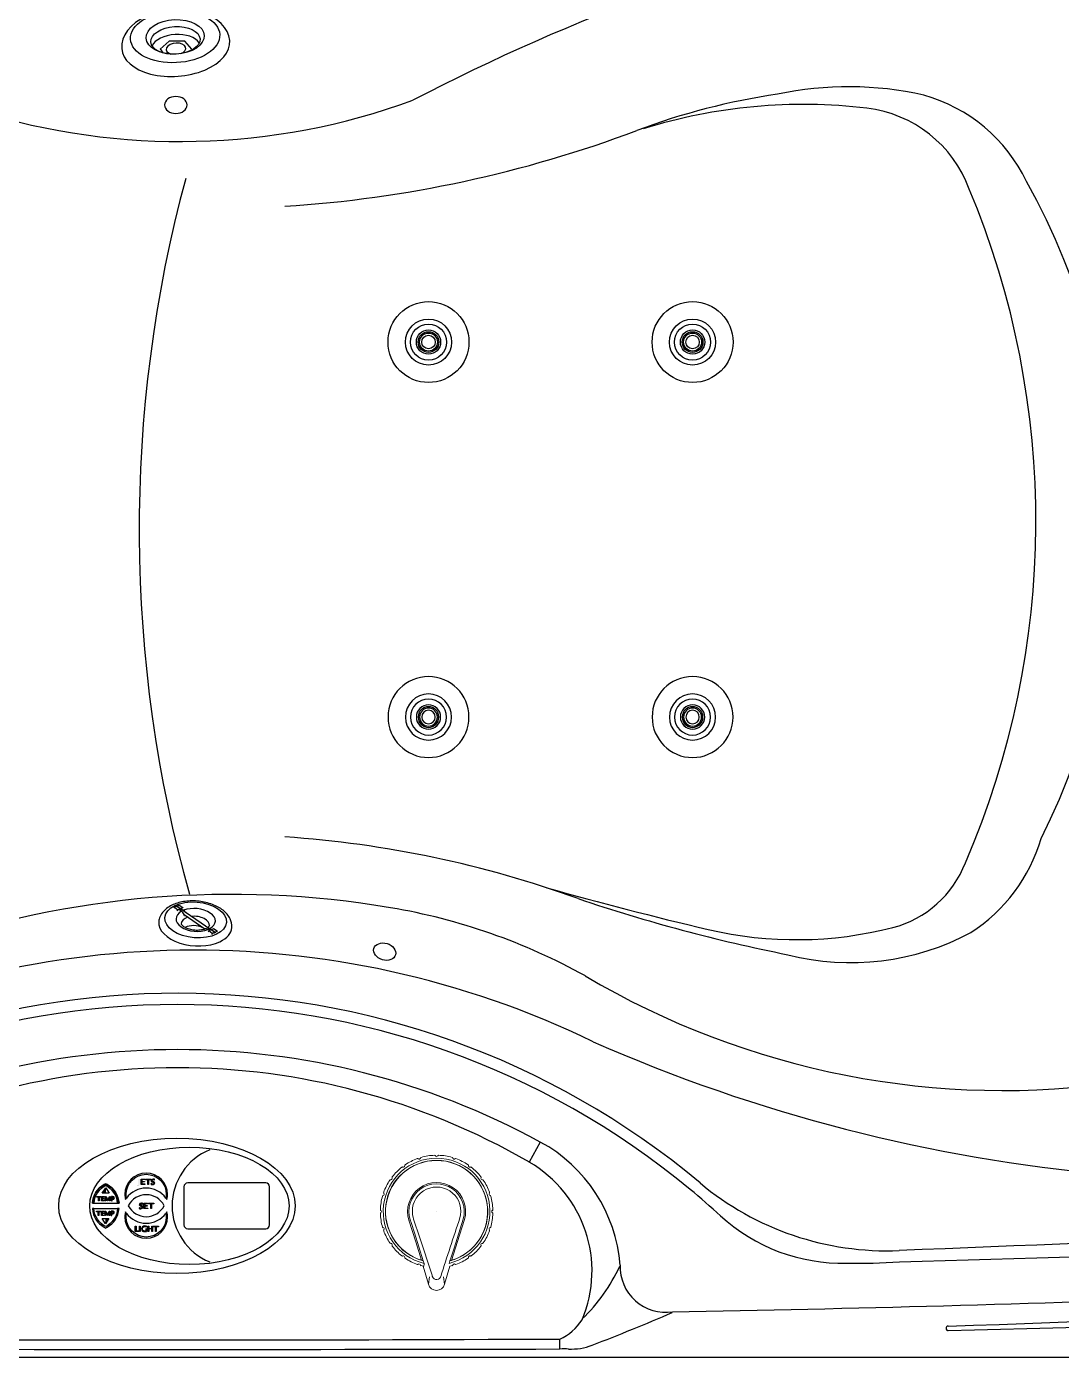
# Model space of a CAD drawing. Header units: inches. Extents: x 0 to 84, y -22 to 124.
# Drawn here: x 38.91 to 61.89, y 0 to 29.54 of the extents above; entities that cross this region are included whole.
import ezdxf

# ---------------------------------------------------------------- set-up
doc = ezdxf.new("R2010")
doc.units = ezdxf.units.IN
doc.header["$MEASUREMENT"] = 0
doc.layers.add('1', color=4, linetype='Continuous')
doc.layers.add('clean', color=1, linetype='Continuous')

# ---------------------------------------------------------------- blocks, each defined once
blk = doc.blocks.new('DIRECTIONAL')
at = {"layer": '1'}
blk.add_circle((0, 0), 0.898, dxfattribs=at)
at = {"layer": '1', "color": 3}
for radius in [0.512, 0.27, 0.23, 0.2, 0.15]:
    blk.add_circle((0, 0), radius, dxfattribs=at)
at = {"layer": '1', "linetype": 'Continuous'}
blk.add_circle((0, 0), 0.4, dxfattribs=at)
blk = doc.blocks.new('OZONEJ')
at = {"layer": '1'}
for p, q in [((-0.675, 0.01), (-0.767, -0.202)), ((-0.767, -0.202), (-0.616, -0.52)), ((-0.616, -0.52), (-0.368, -0.621)), ((-0.368, -0.621), (-0.335, -0.543))]:
    blk.add_line(p, q, dxfattribs=at)
for centre, major_axis, ratio, start_param, end_param in [((-0.609, -0.354), (-0.605, 1.039), 0.651788, 0, 3.141593), ((-0.606, -0.353), (-0.605, 1.039), 0.58329, 3.136808, 6.28797), ((-0.537, -0.314), (-0.27, 0.476), 0.560068, 0.291876, 2.849977), ((-0.527, -0.308), (-0.113, 0.188), 0.573291, 5.132983, 10.411682)]:
    blk.add_ellipse(centre, major_axis=major_axis, ratio=ratio, start_param=start_param, end_param=end_param, dxfattribs=at)
at = {"layer": '1', "color": 3}
for centre, major_axis, ratio in [((-0.758, -0.441), (-0.479, 0.869), 0.578275), ((-0.759, -0.44), (-0.31, 0.568), 0.590568)]:
    blk.add_ellipse(centre, major_axis=major_axis, ratio=ratio, dxfattribs=at)
at = {"layer": '1'}
blk.add_ellipse((-0.69, -0.401), major_axis=(-0.27, 0.476), ratio=0.560068, dxfattribs=at)
blk = doc.blocks.new('AIRVALVE CAP HS')
at = {"layer": '1', "linetype": 'Continuous', "lineweight": 0}
for p, q in [((-0.179, 1.615), (-0.296, 1.215)), ((0.298, 1.214), (0.181, 1.615)), ((-0.295, 1.097), (-0.296, 1.096)), ((-0.278, 1.151), (-0.295, 1.097)), ((0.296, 1.097), (0.279, 1.151)), ((0.297, 1.096), (0.296, 1.097)), ((0, 0), (0, 0)), ((0, 0), (0.004, 0)), ((0.585, 0.186), (0.585, 0.186))]:
    blk.add_line(p, q, dxfattribs=at)
at = {"layer": '1', "color": 3, "linetype": 'Continuous', "lineweight": 0}
for p, q in [((-0.154, 1.451), (-0.179, 1.615)), ((0.156, 1.451), (0.181, 1.615)), ((-0.519, 0.142), (-0.532, 0.075))]:
    blk.add_line(p, q, dxfattribs=at)
at = {"layer": '1', "color": 3, "linetype": 'Continuous', "lineweight": 0, "flags": 128}
for points in [[(0.532, 0.076), (0.523, 0.124), (0.51, 0.172), (0.489, 0.234), (0.394, 0.519), (0.299, 0.804), (0.18, 1.168), (0.101, 1.415), (0.095, 1.438), (0.079, 1.473), (0.053, 1.496), (0.025, 1.508), (-0.007, 1.511), (-0.039, 1.504), (-0.066, 1.486), (-0.085, 1.46), (-0.091, 1.443)], [(-0.296, 1.096), (-0.314, 1.039), (-0.387, 0.81), (-0.59, 0.169)], [(0.585, 0.186), (0.567, 0.243), (0.494, 0.472), (0.297, 1.096)]]:
    blk.add_lwpolyline(points, dxfattribs=at)
at = {"layer": '1', "linetype": 'Continuous', "lineweight": 0, "const_width": 0.000295, "flags": 128}
for points in [[(-0.296, 1.215), (-0.285, 1.211), (-0.282, 1.203), (-0.279, 1.192), (-0.277, 1.174), (-0.278, 1.151)], [(0.613, 0.195), (0.609, 0.194), (0.599, 0.191), (0.592, 0.188), (0.587, 0.187), (0.585, 0.186)]]:
    blk.add_lwpolyline(points, dxfattribs=at)
at = {"layer": '1', "color": 3, "linetype": 'Continuous', "lineweight": 0, "const_width": 0.000295, "flags": 128}
for points in [[(-0.153, 1.451), (-0.154, 1.451), (-0.154, 1.451)], [(-0.619, 0.177), (-0.617, 0.177), (-0.613, 0.176), (-0.604, 0.173), (-0.597, 0.171), (-0.592, 0.169), (-0.59, 0.169)]]:
    blk.add_lwpolyline(points, dxfattribs=at)
at = {"layer": '1', "linetype": 'Continuous', "lineweight": 0, "flags": 128}
for points in [[(0.279, 1.151), (0.279, 1.186), (0.282, 1.198), (0.285, 1.208), (0.291, 1.213), (0.298, 1.214)], [(-0.619, 0.177), (-0.612, 0.199), (-0.463, 0.666), (-0.331, 1.084)], [(0.332, 1.083), (0.462, 0.674), (0.613, 0.195)]]:
    blk.add_lwpolyline(points, dxfattribs=at)
at = {"layer": '1', "linetype": 'Continuous', "lineweight": 0}
for centre, radius, start, end in [((0.001, 1.563), 0.187, 16.2235, 163.7031), ((-0.388, 1.195), 0.0312, 229.8127, 346.1879), ((-0.338, 1.183), 0.02, 105.9716, 166.1879), ((0, 0), 1.25, 103.7031, 105.971), ((0, 0), 1.25, 74.029, 76.2235), ((0.339, 1.183), 0.02, 13.8121, 74.0284), ((0.388, 1.195), 0.0312, 193.8121, 310.1873), ((0, 0), 1.184, 103.575, 76.3797), ((0, 0), 1.136, 105.0532, 74.9013), ((0, 0), 1.133, 106.9961, 72.958), ((0, 0), 1.25, 128.029, 141.971), ((-0.758, 0.969), 0.02, 67.8127, 128.0289), ((-0.738, 1.016), 0.0312, 247.8127, 4.1879), ((-0.687, 1.02), 0.02, 123.9716, 184.1879), ((0, 0), 1.25, 110.029, 123.971), ((-0.421, 1.156), 0.02, 49.8127, 110.0289), ((-0.378, 1.272), 0.194, 284.0271, 295.0553), ((0.411, 1.36), 0.288, 246.6962, 254.1355), ((0.421, 1.156), 0.02, 69.9711, 130.1873), ((0, 0), 1.25, 56.029, 69.971), ((0.687, 1.02), 0.02, 355.8121, 56.0284), ((0.739, 1.016), 0.0312, 175.8121, 292.1873), ((0.758, 0.969), 0.02, 51.9711, 112.1873), ((0, 0), 1.25, 38.029, 51.971), ((0, 0), 1.25, 146.029, 159.971), ((-1.02, 0.687), 0.02, 85.8127, 146.0289), ((-1.016, 0.739), 0.0312, 265.8127, 22.1879), ((-0.969, 0.758), 0.02, 141.9716, 202.1879), ((0.969, 0.758), 0.02, 337.8121, 38.0284), ((1.016, 0.739), 0.0312, 157.8121, 274.1873), ((1.02, 0.687), 0.02, 33.9711, 94.1873), ((0, 0), 1.25, 20.029, 33.971), ((0, 0), 1.25, 164.029, 177.971), ((-1.182, 0.339), 0.02, 103.8127, 164.0289), ((-1.195, 0.388), 0.0312, 283.8127, 40.1879), ((-1.155, 0.421), 0.02, 159.9716, 220.1879), ((1.195, 0.388), 0.0312, 139.8121, 256.1873), ((1.156, 0.421), 0.02, 319.8121, 20.0284), ((1.183, 0.339), 0.02, 15.9711, 76.1873), ((0, 0), 1.25, 2.029, 15.971), ((-1.229, 0.044), 0.02, 177.9716, 238.1879), ((-1.256, 0), 0.0312, 301.8127, 58.1879), ((0, 0), 0.644, 163.9951, 17.6697), ((1.256, 0), 0.0312, 121.8121, 238.1873), ((1.229, 0.044), 0.02, 301.8121, 2.0284), ((-1.229, -0.043), 0.02, 121.8127, 182.0289), ((0, 0), 1.25, 182.029, 195.971), ((0, 0), 1.25, 344.029, 357.971), ((1.229, -0.043), 0.02, 357.9711, 58.1873), ((-1.182, -0.338), 0.02, 195.9716, 256.1879), ((-1.195, -0.388), 0.0312, 319.8127, 76.1879), ((-1.155, -0.421), 0.02, 139.8127, 200.0289), ((0, 0), 1.25, 200.029, 213.971), ((0, 0), 1.25, 326.029, 339.971), ((1.195, -0.388), 0.0312, 103.8121, 220.1873), ((1.156, -0.421), 0.02, 339.9711, 40.1873), ((1.183, -0.338), 0.02, 283.8121, 344.0284), ((-1.02, -0.687), 0.02, 213.9716, 274.1879), ((-1.016, -0.738), 0.0312, 337.8127, 94.1879), ((-0.969, -0.758), 0.02, 157.8127, 218.0289), ((0, 0), 1.25, 218.029, 231.971), ((0, 0), 1.25, 308.029, 321.971), ((1.016, -0.738), 0.0312, 85.8121, 202.1873), ((0.969, -0.758), 0.02, 321.9711, 22.1873), ((1.02, -0.687), 0.02, 265.8121, 326.0284), ((-0.758, -0.969), 0.02, 231.9716, 292.1879), ((-0.738, -1.016), 0.0312, 355.8127, 112.1879), ((-0.687, -1.02), 0.02, 175.8127, 236.0289), ((0, 0), 1.25, 236.029, 249.971), ((-0.421, -1.155), 0.02, 249.9716, 310.1879), ((-0.388, -1.195), 0.0312, 13.8127, 130.1879), ((0.388, -1.195), 0.0312, 49.8121, 166.1873), ((0.421, -1.155), 0.02, 229.8121, 290.0284), ((0, 0), 1.25, 290.029, 303.971), ((0.687, -1.02), 0.02, 303.9711, 4.1873), ((0.739, -1.016), 0.0312, 67.8121, 184.1873), ((0.758, -0.969), 0.02, 247.8121, 308.0284), ((-0.338, -1.182), 0.02, 193.8127, 254.0289), ((0, 0), 1.25, 254.029, 267.9711), ((-0.043, -1.229), 0.02, 267.9711, 328.1873), ((0, -1.256), 0.0312, 31.8121, 148.1873), ((0.044, -1.229), 0.02, 211.8121, 272.0284), ((0, 0), 1.25, 272.0284, 285.971), ((0.339, -1.182), 0.02, 285.9711, 346.1873)]:
    blk.add_arc(centre, radius, start, end, dxfattribs=at)
at = {"layer": '1', "color": 3, "linetype": 'Continuous', "lineweight": 0}
for centre, radius, start, end in [((-80.261, 27.095), 84.174, 341.32478, 342.25745), ((0, 0), 0.614, 164.0327, 17.6728), ((0, -0.005), 0.538, 171.4024, 8.6451)]:
    blk.add_arc(centre, radius, start, end, dxfattribs=at)
blk = doc.blocks.new('AUXRELAY')
at = {"layer": '1'}
h = blk.add_hatch(color=3, dxfattribs=at)
edge = h.paths.add_edge_path()
edge.add_spline(control_points=[(-1.02, 0.729), (-1.02, 0.729), (-1.02, 0.604), (-1.02, 0.604), (-1.02, 0.578), (-1.022, 0.57), (-1.031, 0.558), (-1.041, 0.546), (-1.056, 0.538), (-1.07, 0.538), (-1.078, 0.538), (-1.085, 0.541), (-1.089, 0.544), (-1.089, 0.545), (-1.09, 0.545), (-1.09, 0.548), (-1.09, 0.552), (-1.089, 0.552), (-1.088, 0.554), (-1.088, 0.554), (-1.081, 0.561), (-1.081, 0.561), (-1.08, 0.561), (-1.08, 0.562), (-1.079, 0.562), (-1.079, 0.562), (-1.077, 0.562), (-1.077, 0.562), (-1.076, 0.562), (-1.076, 0.562), (-1.073, 0.56), (-1.07, 0.559), (-1.066, 0.557), (-1.061, 0.557), (-1.053, 0.557), (-1.047, 0.561), (-1.045, 0.57), (-1.044, 0.575), (-1.043, 0.582), (-1.043, 0.6), (-1.043, 0.6), (-1.043, 0.729), (-1.043, 0.729), (-1.043, 0.729), (-1.02, 0.729), (-1.02, 0.729)], knot_values=[0, 0, 0, 0, 1, 1, 1, 2, 2, 2, 3, 3, 3, 4, 4, 4, 5, 5, 5, 6, 6, 6, 7, 7, 7, 8, 8, 8, 9, 9, 9, 10, 10, 10, 11, 11, 11, 12, 12, 12, 13, 13, 13, 14, 14, 14, 15, 15, 15, 15], degree=3, periodic=0)
h.paths.add_polyline_path([(-0.878, 0.729), (-0.878, 0.714), (-0.953, 0.714), (-0.953, 0.667), (-0.886, 0.667), (-0.886, 0.652), (-0.953, 0.652), (-0.953, 0.598), (-0.876, 0.598), (-0.876, 0.582), (-0.977, 0.582), (-0.977, 0.729)])
h.paths.add_polyline_path([(-0.711, 0.729), (-0.711, 0.713), (-0.771, 0.713), (-0.771, 0.582), (-0.795, 0.582), (-0.795, 0.713), (-0.855, 0.713), (-0.855, 0.729)])
edge = h.paths.add_edge_path()
edge.add_spline(control_points=[(-0.611, 0.711), (-0.611, 0.71), (-0.611, 0.71), (-0.611, 0.71), (-0.611, 0.709), (-0.611, 0.709), (-0.612, 0.708), (-0.612, 0.708), (-0.615, 0.707), (-0.615, 0.707), (-0.616, 0.707), (-0.616, 0.706), (-0.617, 0.706), (-0.617, 0.706), (-0.618, 0.707), (-0.62, 0.708), (-0.627, 0.713), (-0.64, 0.717), (-0.651, 0.717), (-0.668, 0.717), (-0.679, 0.708), (-0.679, 0.695), (-0.679, 0.688), (-0.676, 0.683), (-0.672, 0.68), (-0.667, 0.676), (-0.663, 0.674), (-0.646, 0.667), (-0.628, 0.659), (-0.621, 0.655), (-0.615, 0.649), (-0.608, 0.642), (-0.604, 0.633), (-0.604, 0.623), (-0.604, 0.597), (-0.628, 0.579), (-0.662, 0.579), (-0.673, 0.579), (-0.693, 0.582), (-0.7, 0.585), (-0.703, 0.586), (-0.704, 0.586), (-0.704, 0.588), (-0.704, 0.588), (-0.706, 0.602), (-0.706, 0.602), (-0.706, 0.603), (-0.706, 0.603), (-0.706, 0.604), (-0.706, 0.604), (-0.706, 0.605), (-0.705, 0.605), (-0.705, 0.605), (-0.702, 0.607), (-0.702, 0.607), (-0.701, 0.607), (-0.701, 0.607), (-0.7, 0.607), (-0.7, 0.607), (-0.7, 0.607), (-0.698, 0.606), (-0.688, 0.6), (-0.671, 0.595), (-0.658, 0.595), (-0.64, 0.595), (-0.627, 0.604), (-0.627, 0.618), (-0.627, 0.624), (-0.629, 0.629), (-0.633, 0.633), (-0.637, 0.637), (-0.643, 0.64), (-0.657, 0.646), (-0.677, 0.655), (-0.684, 0.658), (-0.69, 0.664), (-0.697, 0.671), (-0.701, 0.68), (-0.701, 0.69), (-0.701, 0.715), (-0.679, 0.731), (-0.646, 0.731), (-0.636, 0.731), (-0.62, 0.729), (-0.615, 0.727), (-0.614, 0.727), (-0.613, 0.725), (-0.613, 0.724), (-0.613, 0.724), (-0.611, 0.711), (-0.611, 0.711)], knot_values=[0, 0, 0, 0, 1, 1, 1, 2, 2, 2, 3, 3, 3, 4, 4, 4, 5, 5, 5, 6, 6, 6, 7, 7, 7, 8, 8, 8, 9, 9, 9, 10, 10, 10, 11, 11, 11, 12, 12, 12, 13, 13, 13, 14, 14, 14, 15, 15, 15, 16, 16, 16, 17, 17, 17, 18, 18, 18, 19, 19, 19, 20, 20, 20, 21, 21, 21, 22, 22, 22, 23, 23, 23, 24, 24, 24, 25, 25, 25, 26, 26, 26, 27, 27, 27, 28, 28, 28, 29, 29, 29, 30, 30, 30, 30], degree=3, periodic=0)
edge = h.paths.add_edge_path()
edge.add_spline(control_points=[(-0.934, 0.053), (-0.934, 0.052), (-0.934, 0.052), (-0.934, 0.052), (-0.934, 0.051), (-0.934, 0.051), (-0.935, 0.05), (-0.935, 0.05), (-0.939, 0.049), (-0.939, 0.049), (-0.939, 0.049), (-0.94, 0.048), (-0.94, 0.048), (-0.94, 0.048), (-0.941, 0.049), (-0.943, 0.05), (-0.95, 0.055), (-0.964, 0.059), (-0.974, 0.059), (-0.991, 0.059), (-1.002, 0.05), (-1.002, 0.037), (-1.002, 0.03), (-1, 0.025), (-0.995, 0.022), (-0.99, 0.018), (-0.987, 0.016), (-0.969, 0.009), (-0.951, 0.001), (-0.945, -0.003), (-0.938, -0.009), (-0.931, -0.016), (-0.928, -0.025), (-0.928, -0.035), (-0.928, -0.061), (-0.951, -0.079), (-0.985, -0.079), (-0.996, -0.079), (-1.017, -0.076), (-1.024, -0.073), (-1.026, -0.072), (-1.027, -0.072), (-1.027, -0.07), (-1.027, -0.07), (-1.029, -0.056), (-1.029, -0.056), (-1.03, -0.055), (-1.03, -0.055), (-1.03, -0.054), (-1.03, -0.054), (-1.029, -0.053), (-1.028, -0.053), (-1.028, -0.053), (-1.025, -0.051), (-1.025, -0.051), (-1.025, -0.051), (-1.024, -0.051), (-1.024, -0.051), (-1.023, -0.051), (-1.023, -0.051), (-1.021, -0.052), (-1.012, -0.058), (-0.994, -0.063), (-0.981, -0.063), (-0.963, -0.063), (-0.95, -0.054), (-0.95, -0.04), (-0.95, -0.034), (-0.952, -0.029), (-0.956, -0.025), (-0.961, -0.021), (-0.966, -0.018), (-0.981, -0.012), (-1, -0.003), (-1.007, 0), (-1.014, 0.006), (-1.021, 0.013), (-1.024, 0.022), (-1.024, 0.032), (-1.024, 0.057), (-1.002, 0.073), (-0.969, 0.073), (-0.959, 0.073), (-0.943, 0.071), (-0.938, 0.069), (-0.937, 0.069), (-0.936, 0.067), (-0.936, 0.066), (-0.936, 0.066), (-0.934, 0.053), (-0.934, 0.053)], knot_values=[0, 0, 0, 0, 1, 1, 1, 2, 2, 2, 3, 3, 3, 4, 4, 4, 5, 5, 5, 6, 6, 6, 7, 7, 7, 8, 8, 8, 9, 9, 9, 10, 10, 10, 11, 11, 11, 12, 12, 12, 13, 13, 13, 14, 14, 14, 15, 15, 15, 16, 16, 16, 17, 17, 17, 18, 18, 18, 19, 19, 19, 20, 20, 20, 21, 21, 21, 22, 22, 22, 23, 23, 23, 24, 24, 24, 25, 25, 25, 26, 26, 26, 27, 27, 27, 28, 28, 28, 29, 29, 29, 30, 30, 30, 30], degree=3, periodic=0)
h.paths.add_polyline_path([(-0.798, 0.071), (-0.798, 0.056), (-0.873, 0.056), (-0.873, 0.009), (-0.806, 0.009), (-0.806, -0.006), (-0.873, -0.006), (-0.873, -0.06), (-0.796, -0.06), (-0.796, -0.076), (-0.897, -0.076), (-0.897, 0.071)])
h.paths.add_polyline_path([(-0.631, 0.071), (-0.631, 0.055), (-0.691, 0.055), (-0.691, -0.076), (-0.715, -0.076), (-0.715, 0.055), (-0.775, 0.055), (-0.775, 0.071)])
h.paths.add_polyline_path([(-1.11, -0.552), (-1.11, -0.683), (-1.039, -0.683), (-1.039, -0.699), (-1.134, -0.699), (-1.134, -0.552)])
h.paths.add_polyline_path([(-0.997, -0.552), (-0.997, -0.699), (-1.021, -0.699), (-1.021, -0.552)])
edge = h.paths.add_edge_path()
edge.add_spline(control_points=[(-0.826, -0.626), (-0.826, -0.626), (-0.826, -0.695), (-0.826, -0.695), (-0.846, -0.699), (-0.867, -0.702), (-0.883, -0.702), (-0.905, -0.702), (-0.922, -0.697), (-0.935, -0.689), (-0.954, -0.677), (-0.966, -0.654), (-0.966, -0.629), (-0.966, -0.582), (-0.929, -0.549), (-0.875, -0.549), (-0.862, -0.549), (-0.84, -0.552), (-0.835, -0.555), (-0.833, -0.555), (-0.832, -0.556), (-0.832, -0.558), (-0.832, -0.558), (-0.831, -0.571), (-0.831, -0.571), (-0.831, -0.571), (-0.831, -0.571), (-0.831, -0.571), (-0.831, -0.572), (-0.832, -0.573), (-0.832, -0.573), (-0.832, -0.573), (-0.835, -0.575), (-0.835, -0.575), (-0.836, -0.575), (-0.836, -0.575), (-0.836, -0.575), (-0.837, -0.575), (-0.837, -0.575), (-0.84, -0.573), (-0.851, -0.568), (-0.866, -0.564), (-0.879, -0.564), (-0.916, -0.564), (-0.94, -0.588), (-0.94, -0.626), (-0.94, -0.664), (-0.916, -0.687), (-0.878, -0.687), (-0.869, -0.687), (-0.861, -0.686), (-0.85, -0.684), (-0.85, -0.684), (-0.85, -0.626), (-0.85, -0.626), (-0.85, -0.626), (-0.826, -0.626), (-0.826, -0.626)], knot_values=[0, 0, 0, 0, 1, 1, 1, 2, 2, 2, 3, 3, 3, 4, 4, 4, 5, 5, 5, 6, 6, 6, 7, 7, 7, 8, 8, 8, 9, 9, 9, 10, 10, 10, 11, 11, 11, 12, 12, 12, 13, 13, 13, 14, 14, 14, 15, 15, 15, 16, 16, 16, 17, 17, 17, 18, 18, 18, 19, 19, 19, 19], degree=3, periodic=0)
h.paths.add_polyline_path([(-0.685, -0.614), (-0.685, -0.552), (-0.661, -0.552), (-0.661, -0.699), (-0.685, -0.699), (-0.685, -0.629), (-0.767, -0.629), (-0.767, -0.699), (-0.791, -0.699), (-0.791, -0.552), (-0.767, -0.552), (-0.767, -0.614)])
h.paths.add_polyline_path([(-0.502, -0.552), (-0.502, -0.568), (-0.563, -0.568), (-0.563, -0.699), (-0.586, -0.699), (-0.586, -0.568), (-0.646, -0.568), (-0.646, -0.552)])
for points in [[(-1.948, 0.454), (-2.014, 0.353), (-1.948, 0.353)], [(-1.939, -0.454), (-1.873, -0.353), (-1.939, -0.353)]]:
    blk.add_hatch(color=3, dxfattribs=at).paths.add_polyline_path(points)
h = blk.add_hatch(color=3, dxfattribs=at)
edge = h.paths.add_edge_path(flags=16)
edge.add_spline(control_points=[(-1.768, 0.191), (-1.764, 0.19), (-1.761, 0.19), (-1.757, 0.19), (-1.734, 0.19), (-1.725, 0.198), (-1.725, 0.216), (-1.725, 0.226), (-1.729, 0.234), (-1.736, 0.237), (-1.74, 0.239), (-1.746, 0.24), (-1.755, 0.24), (-1.757, 0.24), (-1.762, 0.24), (-1.768, 0.239), (-1.768, 0.239), (-1.768, 0.191), (-1.768, 0.191)], knot_values=[0, 0, 0, 0, 1, 1, 1, 2, 2, 2, 3, 3, 3, 4, 4, 4, 5, 5, 5, 6, 6, 6, 6], degree=3, periodic=0)
edge = h.paths.add_edge_path()
edge.add_spline(control_points=[(-1.787, 0.251), (-1.765, 0.251), (-1.753, 0.251), (-1.752, 0.251), (-1.735, 0.251), (-1.726, 0.249), (-1.719, 0.245), (-1.71, 0.239), (-1.705, 0.229), (-1.705, 0.216), (-1.705, 0.203), (-1.711, 0.192), (-1.722, 0.185), (-1.731, 0.181), (-1.74, 0.179), (-1.756, 0.179), (-1.761, 0.179), (-1.764, 0.179), (-1.768, 0.179), (-1.768, 0.179), (-1.768, 0.134), (-1.768, 0.134), (-1.768, 0.134), (-1.787, 0.134), (-1.787, 0.134), (-1.787, 0.134), (-1.787, 0.251), (-1.787, 0.251)], knot_values=[0, 0, 0, 0, 1, 1, 1, 2, 2, 2, 3, 3, 3, 4, 4, 4, 5, 5, 5, 6, 6, 6, 7, 7, 7, 8, 8, 8, 9, 9, 9, 9], degree=3, periodic=0)
h.paths.add_polyline_path([(-1.929, 0.251), (-1.886, 0.161), (-1.84, 0.251), (-1.822, 0.251), (-1.819, 0.134), (-1.837, 0.134), (-1.839, 0.226), (-1.885, 0.136), (-1.893, 0.135), (-1.937, 0.227), (-1.938, 0.134), (-1.954, 0.134), (-1.947, 0.251)])
h.paths.add_polyline_path([(-1.973, 0.251), (-1.973, 0.239), (-2.032, 0.239), (-2.032, 0.202), (-1.979, 0.202), (-1.979, 0.19), (-2.032, 0.19), (-2.032, 0.147), (-1.971, 0.147), (-1.971, 0.134), (-2.051, 0.134), (-2.051, 0.251)])
h.paths.add_polyline_path([(-2.072, 0.251), (-2.072, 0.238), (-2.12, 0.238), (-2.12, 0.134), (-2.139, 0.134), (-2.139, 0.238), (-2.186, 0.238), (-2.186, 0.251)])
h = blk.add_hatch(color=3, dxfattribs=at)
edge = h.paths.add_edge_path(flags=16)
edge.add_spline(control_points=[(-1.773, -0.207), (-1.769, -0.207), (-1.766, -0.208), (-1.761, -0.208), (-1.739, -0.208), (-1.729, -0.2), (-1.729, -0.182), (-1.729, -0.172), (-1.733, -0.164), (-1.741, -0.161), (-1.745, -0.159), (-1.75, -0.158), (-1.759, -0.158), (-1.762, -0.158), (-1.767, -0.158), (-1.773, -0.158), (-1.773, -0.158), (-1.773, -0.207), (-1.773, -0.207)], knot_values=[0, 0, 0, 0, 1, 1, 1, 2, 2, 2, 3, 3, 3, 4, 4, 4, 5, 5, 5, 6, 6, 6, 6], degree=3, periodic=0)
edge = h.paths.add_edge_path()
edge.add_spline(control_points=[(-1.792, -0.147), (-1.769, -0.147), (-1.758, -0.146), (-1.756, -0.146), (-1.74, -0.146), (-1.731, -0.148), (-1.723, -0.153), (-1.714, -0.159), (-1.709, -0.169), (-1.709, -0.181), (-1.709, -0.195), (-1.716, -0.206), (-1.727, -0.212), (-1.735, -0.217), (-1.745, -0.219), (-1.761, -0.219), (-1.765, -0.219), (-1.768, -0.219), (-1.773, -0.219), (-1.773, -0.219), (-1.773, -0.263), (-1.773, -0.263), (-1.773, -0.263), (-1.792, -0.263), (-1.792, -0.263), (-1.792, -0.263), (-1.792, -0.147), (-1.792, -0.147)], knot_values=[0, 0, 0, 0, 1, 1, 1, 2, 2, 2, 3, 3, 3, 4, 4, 4, 5, 5, 5, 6, 6, 6, 7, 7, 7, 8, 8, 8, 9, 9, 9, 9], degree=3, periodic=0)
h.paths.add_polyline_path([(-1.933, -0.147), (-1.89, -0.237), (-1.844, -0.147), (-1.827, -0.147), (-1.823, -0.263), (-1.842, -0.263), (-1.844, -0.172), (-1.89, -0.261), (-1.897, -0.263), (-1.941, -0.171), (-1.943, -0.263), (-1.958, -0.263), (-1.951, -0.147)])
h.paths.add_polyline_path([(-1.977, -0.147), (-1.977, -0.159), (-2.037, -0.159), (-2.037, -0.196), (-1.984, -0.196), (-1.984, -0.208), (-2.037, -0.208), (-2.037, -0.251), (-1.976, -0.251), (-1.976, -0.263), (-2.056, -0.263), (-2.056, -0.147)])
h.paths.add_polyline_path([(-2.077, -0.147), (-2.077, -0.159), (-2.124, -0.159), (-2.124, -0.263), (-2.143, -0.263), (-2.143, -0.159), (-2.191, -0.159), (-2.191, -0.147)])
for p, q in [((0.192, 0.519), (0.192, -0.519)), ((2.422, 0.623), (0.296, 0.623)), ((2.526, -0.519), (2.526, 0.519)), ((0.296, -0.623), (2.422, -0.623))]:
    blk.add_line(p, q, dxfattribs=at)
at = {"layer": '1', "color": 3}
for p, q in [((-2.267, 0.073), (-1.615, 0.073)), ((-2.267, -0.075), (-1.615, -0.075))]:
    blk.add_line(p, q, dxfattribs=at)
for points in [[(-0.878, 0.729), (-0.878, 0.714), (-0.953, 0.714), (-0.953, 0.667), (-0.886, 0.667), (-0.886, 0.652), (-0.953, 0.652), (-0.953, 0.598), (-0.876, 0.598), (-0.876, 0.582), (-0.977, 0.582), (-0.977, 0.729)], [(-0.711, 0.729), (-0.711, 0.713), (-0.771, 0.713), (-0.771, 0.582), (-0.795, 0.582), (-0.795, 0.713), (-0.855, 0.713), (-0.855, 0.729)], [(-2.035, 0.344), (-1.941, 0.487), (-1.847, 0.344)], [(-1.948, 0.454), (-2.014, 0.353), (-1.948, 0.353)], [(-2.072, 0.251), (-2.072, 0.238), (-2.12, 0.238), (-2.12, 0.134), (-2.139, 0.134), (-2.139, 0.238), (-2.186, 0.238), (-2.186, 0.251)], [(-1.973, 0.251), (-1.973, 0.239), (-2.032, 0.239), (-2.032, 0.202), (-1.979, 0.202), (-1.979, 0.19), (-2.032, 0.19), (-2.032, 0.147), (-1.971, 0.147), (-1.971, 0.134), (-2.051, 0.134), (-2.051, 0.251)], [(-1.929, 0.251), (-1.886, 0.161), (-1.84, 0.251), (-1.822, 0.251), (-1.819, 0.134), (-1.837, 0.134), (-1.839, 0.226), (-1.885, 0.136), (-1.893, 0.135), (-1.937, 0.227), (-1.938, 0.134), (-1.954, 0.134), (-1.947, 0.251)], [(-0.798, 0.071), (-0.798, 0.056), (-0.873, 0.056), (-0.873, 0.009), (-0.806, 0.009), (-0.806, -0.006), (-0.873, -0.006), (-0.873, -0.06), (-0.796, -0.06), (-0.796, -0.076), (-0.897, -0.076), (-0.897, 0.071)], [(-0.631, 0.071), (-0.631, 0.055), (-0.691, 0.055), (-0.691, -0.076), (-0.715, -0.076), (-0.715, 0.055), (-0.775, 0.055), (-0.775, 0.071)], [(-2.077, -0.147), (-2.077, -0.159), (-2.124, -0.159), (-2.124, -0.263), (-2.143, -0.263), (-2.143, -0.159), (-2.191, -0.159), (-2.191, -0.147)], [(-1.977, -0.147), (-1.977, -0.159), (-2.037, -0.159), (-2.037, -0.196), (-1.984, -0.196), (-1.984, -0.208), (-2.037, -0.208), (-2.037, -0.251), (-1.976, -0.251), (-1.976, -0.263), (-2.056, -0.263), (-2.056, -0.147)], [(-2.04, -0.343), (-1.852, -0.343), (-1.946, -0.487)], [(-1.933, -0.147), (-1.89, -0.237), (-1.844, -0.147), (-1.827, -0.147), (-1.823, -0.263), (-1.842, -0.263), (-1.844, -0.172), (-1.89, -0.261), (-1.897, -0.263), (-1.941, -0.171), (-1.943, -0.263), (-1.958, -0.263), (-1.951, -0.147)], [(-1.939, -0.454), (-1.873, -0.353), (-1.939, -0.353)], [(-1.11, -0.552), (-1.11, -0.683), (-1.039, -0.683), (-1.039, -0.699), (-1.134, -0.699), (-1.134, -0.552)], [(-0.997, -0.552), (-0.997, -0.699), (-1.021, -0.699), (-1.021, -0.552)], [(-0.685, -0.614), (-0.685, -0.552), (-0.661, -0.552), (-0.661, -0.699), (-0.685, -0.699), (-0.685, -0.629), (-0.767, -0.629), (-0.767, -0.699), (-0.791, -0.699), (-0.791, -0.552), (-0.767, -0.552), (-0.767, -0.614)], [(-0.502, -0.552), (-0.502, -0.568), (-0.563, -0.568), (-0.563, -0.699), (-0.586, -0.699), (-0.586, -0.568), (-0.646, -0.568), (-0.646, -0.552)]]:
    blk.add_lwpolyline(points, close=True, dxfattribs=at)
at = {"layer": '1'}
for centre, radius, start, end in [((1.518, 0), 1.649, 112.1782, 247.8397), ((0.296, 0.519), 0.104, 90, 180), ((2.422, 0.519), 0.104, 0, 90), ((0.296, -0.519), 0.104, 180, 270), ((2.422, -0.519), 0.104, 270, 0)]:
    blk.add_arc(centre, radius, start, end, dxfattribs=at)
at = {"layer": '1', "color": 3}
for centre, radius, start, end in [((-0.837, -0.186), 0.669, 36.528, 143.472), ((-0.836, -0.244), 0.548, 26.9389, 153.0611), ((-0.836, 0.253), 0.548, 206.9389, 333.0611), ((-0.837, 0.194), 0.669, 216.528, 323.472)]:
    blk.add_arc(centre, radius, start, end, dxfattribs=at)
at = {"layer": '1'}
for centre, major_axis, ratio in [((0, 0), (-3.222, 0), 0.571434), ((0.342, 0), (-2.717, 0), 0.588498)]:
    blk.add_ellipse(centre, major_axis=major_axis, ratio=ratio, dxfattribs=at)
at = {"layer": '1', "color": 3}
for points, knots in [([(-0.272, 0.173), (-0.261, 0.218), (-0.255, 0.264), (-0.255, 0.312), (-0.255, 0.633), (-0.515, 0.894), (-0.837, 0.894), (-1.158, 0.894), (-1.419, 0.633), (-1.419, 0.312), (-1.419, 0.264), (-1.413, 0.217), (-1.402, 0.173)], [4, 4, 4, 4, 5, 5, 5, 6, 6, 6, 7, 7, 7, 8, 8, 8, 8]), ([(-1.384, 0.312), (-1.384, 0.614), (-1.139, 0.859), (-0.837, 0.859), (-0.535, 0.859), (-0.29, 0.614), (-0.29, 0.312), (-0.29, 0.278), (-0.293, 0.245), (-0.299, 0.213)], [0, 0, 0, 0, 1, 1, 1, 2, 2, 2, 3, 3, 3, 3]), ([(-0.611, 0.711), (-0.611, 0.71), (-0.611, 0.71), (-0.611, 0.71), (-0.611, 0.709), (-0.611, 0.709), (-0.612, 0.708), (-0.612, 0.708), (-0.615, 0.707), (-0.615, 0.707), (-0.616, 0.707), (-0.616, 0.706), (-0.617, 0.706), (-0.617, 0.706), (-0.618, 0.707), (-0.62, 0.708), (-0.627, 0.713), (-0.64, 0.717), (-0.651, 0.717), (-0.668, 0.717), (-0.679, 0.708), (-0.679, 0.695), (-0.679, 0.688), (-0.676, 0.683), (-0.672, 0.68), (-0.667, 0.676), (-0.663, 0.674), (-0.646, 0.667), (-0.628, 0.659), (-0.621, 0.655), (-0.615, 0.649), (-0.608, 0.642), (-0.604, 0.633), (-0.604, 0.623), (-0.604, 0.597), (-0.628, 0.579), (-0.662, 0.579), (-0.673, 0.579), (-0.693, 0.582), (-0.7, 0.585), (-0.703, 0.586), (-0.704, 0.586), (-0.704, 0.588), (-0.704, 0.588), (-0.706, 0.602), (-0.706, 0.602), (-0.706, 0.603), (-0.706, 0.603), (-0.706, 0.604), (-0.706, 0.604), (-0.706, 0.605), (-0.705, 0.605), (-0.705, 0.605), (-0.702, 0.607), (-0.702, 0.607), (-0.701, 0.607), (-0.701, 0.607), (-0.7, 0.607), (-0.7, 0.607), (-0.7, 0.607), (-0.698, 0.606), (-0.688, 0.6), (-0.671, 0.595), (-0.658, 0.595), (-0.64, 0.595), (-0.627, 0.604), (-0.627, 0.618), (-0.627, 0.624), (-0.629, 0.629), (-0.633, 0.633), (-0.637, 0.637), (-0.643, 0.64), (-0.657, 0.646), (-0.677, 0.655), (-0.684, 0.658), (-0.69, 0.664), (-0.697, 0.671), (-0.701, 0.68), (-0.701, 0.69), (-0.701, 0.715), (-0.679, 0.731), (-0.646, 0.731), (-0.636, 0.731), (-0.62, 0.729), (-0.615, 0.727), (-0.614, 0.727), (-0.613, 0.725), (-0.613, 0.724), (-0.613, 0.724), (-0.611, 0.711), (-0.611, 0.711)], [0, 0, 0, 0, 1, 1, 1, 2, 2, 2, 3, 3, 3, 4, 4, 4, 5, 5, 5, 6, 6, 6, 7, 7, 7, 8, 8, 8, 9, 9, 9, 10, 10, 10, 11, 11, 11, 12, 12, 12, 13, 13, 13, 14, 14, 14, 15, 15, 15, 16, 16, 16, 17, 17, 17, 18, 18, 18, 19, 19, 19, 20, 20, 20, 21, 21, 21, 22, 22, 22, 23, 23, 23, 24, 24, 24, 25, 25, 25, 26, 26, 26, 27, 27, 27, 28, 28, 28, 29, 29, 29, 30, 30, 30, 30]), ([(-1.941, 0.559), (-1.76, 0.467), (-1.632, 0.285), (-1.615, 0.073), (-1.615, 0.073), (-1.577, 0.073), (-1.577, 0.073), (-1.593, 0.29), (-1.718, 0.477), (-1.898, 0.58), (-1.912, 0.588), (-1.926, 0.595), (-1.941, 0.602), (-1.956, 0.595), (-1.97, 0.588), (-1.984, 0.58), (-2.164, 0.477), (-2.289, 0.29), (-2.305, 0.073), (-2.305, 0.073), (-2.267, 0.073), (-2.267, 0.073), (-2.25, 0.285), (-2.122, 0.467), (-1.941, 0.559)], [0, 0, 0, 0, 1, 1, 1, 2, 2, 2, 3, 3, 3, 4, 4, 4, 5, 5, 5, 6, 6, 6, 7, 7, 7, 8, 8, 8, 8]), ([(-1.787, 0.251), (-1.765, 0.251), (-1.753, 0.251), (-1.752, 0.251), (-1.735, 0.251), (-1.726, 0.249), (-1.719, 0.245), (-1.71, 0.239), (-1.705, 0.229), (-1.705, 0.216), (-1.705, 0.203), (-1.711, 0.192), (-1.722, 0.185), (-1.731, 0.181), (-1.74, 0.179), (-1.756, 0.179), (-1.761, 0.179), (-1.764, 0.179), (-1.768, 0.179), (-1.768, 0.179), (-1.768, 0.134), (-1.768, 0.134), (-1.768, 0.134), (-1.787, 0.134), (-1.787, 0.134), (-1.787, 0.134), (-1.787, 0.251), (-1.787, 0.251)], [0, 0, 0, 0, 1, 1, 1, 2, 2, 2, 3, 3, 3, 4, 4, 4, 5, 5, 5, 6, 6, 6, 7, 7, 7, 8, 8, 8, 9, 9, 9, 9]), ([(-1.768, 0.191), (-1.764, 0.19), (-1.761, 0.19), (-1.757, 0.19), (-1.734, 0.19), (-1.725, 0.198), (-1.725, 0.216), (-1.725, 0.226), (-1.729, 0.234), (-1.736, 0.237), (-1.74, 0.239), (-1.746, 0.24), (-1.755, 0.24), (-1.757, 0.24), (-1.762, 0.24), (-1.768, 0.239), (-1.768, 0.239), (-1.768, 0.191), (-1.768, 0.191)], [0, 0, 0, 0, 1, 1, 1, 2, 2, 2, 3, 3, 3, 4, 4, 4, 5, 5, 5, 6, 6, 6, 6]), ([(-0.934, 0.053), (-0.934, 0.052), (-0.934, 0.052), (-0.934, 0.052), (-0.934, 0.051), (-0.934, 0.051), (-0.935, 0.05), (-0.935, 0.05), (-0.939, 0.049), (-0.939, 0.049), (-0.939, 0.049), (-0.94, 0.048), (-0.94, 0.048), (-0.94, 0.048), (-0.941, 0.049), (-0.943, 0.05), (-0.95, 0.055), (-0.964, 0.059), (-0.974, 0.059), (-0.991, 0.059), (-1.002, 0.05), (-1.002, 0.037), (-1.002, 0.03), (-1, 0.025), (-0.995, 0.022), (-0.99, 0.018), (-0.987, 0.016), (-0.969, 0.009), (-0.951, 0.001), (-0.945, -0.003), (-0.938, -0.009), (-0.931, -0.016), (-0.928, -0.025), (-0.928, -0.035), (-0.928, -0.061), (-0.951, -0.079), (-0.985, -0.079), (-0.996, -0.079), (-1.017, -0.076), (-1.024, -0.073), (-1.026, -0.072), (-1.027, -0.072), (-1.027, -0.07), (-1.027, -0.07), (-1.029, -0.056), (-1.029, -0.056), (-1.03, -0.055), (-1.03, -0.055), (-1.03, -0.054), (-1.03, -0.054), (-1.029, -0.053), (-1.028, -0.053), (-1.028, -0.053), (-1.025, -0.051), (-1.025, -0.051), (-1.025, -0.051), (-1.024, -0.051), (-1.024, -0.051), (-1.023, -0.051), (-1.023, -0.051), (-1.021, -0.052), (-1.012, -0.058), (-0.994, -0.063), (-0.981, -0.063), (-0.963, -0.063), (-0.95, -0.054), (-0.95, -0.04), (-0.95, -0.034), (-0.952, -0.029), (-0.956, -0.025), (-0.961, -0.021), (-0.966, -0.018), (-0.981, -0.012), (-1, -0.003), (-1.007, 0), (-1.014, 0.006), (-1.021, 0.013), (-1.024, 0.022), (-1.024, 0.032), (-1.024, 0.057), (-1.002, 0.073), (-0.969, 0.073), (-0.959, 0.073), (-0.943, 0.071), (-0.938, 0.069), (-0.937, 0.069), (-0.936, 0.067), (-0.936, 0.066), (-0.936, 0.066), (-0.934, 0.053), (-0.934, 0.053)], [0, 0, 0, 0, 1, 1, 1, 2, 2, 2, 3, 3, 3, 4, 4, 4, 5, 5, 5, 6, 6, 6, 7, 7, 7, 8, 8, 8, 9, 9, 9, 10, 10, 10, 11, 11, 11, 12, 12, 12, 13, 13, 13, 14, 14, 14, 15, 15, 15, 16, 16, 16, 17, 17, 17, 18, 18, 18, 19, 19, 19, 20, 20, 20, 21, 21, 21, 22, 22, 22, 23, 23, 23, 24, 24, 24, 25, 25, 25, 26, 26, 26, 27, 27, 27, 28, 28, 28, 29, 29, 29, 30, 30, 30, 30]), ([(-1.792, -0.147), (-1.769, -0.147), (-1.758, -0.146), (-1.756, -0.146), (-1.74, -0.146), (-1.731, -0.148), (-1.723, -0.153), (-1.714, -0.159), (-1.709, -0.169), (-1.709, -0.181), (-1.709, -0.195), (-1.716, -0.206), (-1.727, -0.212), (-1.735, -0.217), (-1.745, -0.219), (-1.761, -0.219), (-1.765, -0.219), (-1.768, -0.219), (-1.773, -0.219), (-1.773, -0.219), (-1.773, -0.263), (-1.773, -0.263), (-1.773, -0.263), (-1.792, -0.263), (-1.792, -0.263), (-1.792, -0.263), (-1.792, -0.147), (-1.792, -0.147)], [0, 0, 0, 0, 1, 1, 1, 2, 2, 2, 3, 3, 3, 4, 4, 4, 5, 5, 5, 6, 6, 6, 7, 7, 7, 8, 8, 8, 9, 9, 9, 9]), ([(-1.773, -0.207), (-1.769, -0.207), (-1.766, -0.208), (-1.761, -0.208), (-1.739, -0.208), (-1.729, -0.2), (-1.729, -0.182), (-1.729, -0.172), (-1.733, -0.164), (-1.741, -0.161), (-1.745, -0.159), (-1.75, -0.158), (-1.759, -0.158), (-1.762, -0.158), (-1.767, -0.158), (-1.773, -0.158), (-1.773, -0.158), (-1.773, -0.207), (-1.773, -0.207)], [0, 0, 0, 0, 1, 1, 1, 2, 2, 2, 3, 3, 3, 4, 4, 4, 5, 5, 5, 6, 6, 6, 6]), ([(-1.401, -0.164), (-1.412, -0.209), (-1.418, -0.255), (-1.418, -0.303), (-1.418, -0.625), (-1.157, -0.885), (-0.836, -0.885), (-0.515, -0.885), (-0.254, -0.625), (-0.254, -0.303), (-0.254, -0.255), (-0.26, -0.209), (-0.271, -0.164)], [4, 4, 4, 4, 5, 5, 5, 6, 6, 6, 7, 7, 7, 8, 8, 8, 8]), ([(-0.289, -0.303), (-0.289, -0.605), (-0.534, -0.85), (-0.836, -0.85), (-1.138, -0.85), (-1.383, -0.605), (-1.383, -0.303), (-1.383, -0.269), (-1.38, -0.236), (-1.374, -0.204)], [0, 0, 0, 0, 1, 1, 1, 2, 2, 2, 3, 3, 3, 3]), ([(-0.826, -0.626), (-0.826, -0.626), (-0.826, -0.695), (-0.826, -0.695), (-0.846, -0.699), (-0.867, -0.702), (-0.883, -0.702), (-0.905, -0.702), (-0.922, -0.697), (-0.935, -0.689), (-0.954, -0.677), (-0.966, -0.654), (-0.966, -0.629), (-0.966, -0.582), (-0.929, -0.549), (-0.875, -0.549), (-0.862, -0.549), (-0.84, -0.552), (-0.835, -0.555), (-0.833, -0.555), (-0.832, -0.556), (-0.832, -0.558), (-0.832, -0.558), (-0.831, -0.571), (-0.831, -0.571), (-0.831, -0.571), (-0.831, -0.571), (-0.831, -0.571), (-0.831, -0.572), (-0.832, -0.573), (-0.832, -0.573), (-0.832, -0.573), (-0.835, -0.575), (-0.835, -0.575), (-0.836, -0.575), (-0.836, -0.575), (-0.836, -0.575), (-0.837, -0.575), (-0.837, -0.575), (-0.84, -0.573), (-0.851, -0.568), (-0.866, -0.564), (-0.879, -0.564), (-0.916, -0.564), (-0.94, -0.588), (-0.94, -0.626), (-0.94, -0.664), (-0.916, -0.687), (-0.878, -0.687), (-0.869, -0.687), (-0.861, -0.686), (-0.85, -0.684), (-0.85, -0.684), (-0.85, -0.626), (-0.85, -0.626), (-0.85, -0.626), (-0.826, -0.626), (-0.826, -0.626)], [0, 0, 0, 0, 1, 1, 1, 2, 2, 2, 3, 3, 3, 4, 4, 4, 5, 5, 5, 6, 6, 6, 7, 7, 7, 8, 8, 8, 9, 9, 9, 10, 10, 10, 11, 11, 11, 12, 12, 12, 13, 13, 13, 14, 14, 14, 15, 15, 15, 16, 16, 16, 17, 17, 17, 18, 18, 18, 19, 19, 19, 19])]:
    blk.add_open_spline(points, degree=3, knots=knots, dxfattribs=at)
for points in [[(-1.984, 0.58), (-2.164, 0.477), (-2.289, 0.29), (-2.305, 0.073)], [(-2.267, 0.073), (-2.25, 0.285), (-2.122, 0.467), (-1.941, 0.559)], [(-1.941, 0.602), (-1.956, 0.595), (-1.97, 0.588), (-1.984, 0.58)], [(-1.898, 0.58), (-1.912, 0.588), (-1.926, 0.595), (-1.941, 0.602)], [(-1.941, 0.559), (-1.76, 0.467), (-1.632, 0.285), (-1.615, 0.073)], [(-1.577, 0.073), (-1.593, 0.29), (-1.718, 0.477), (-1.898, 0.58)], [(-2.305, 0.073), (-2.305, 0.073), (-2.267, 0.073), (-2.267, 0.073)], [(-1.615, 0.073), (-1.615, 0.073), (-1.577, 0.073), (-1.577, 0.073)], [(-1.402, 0.173), (-1.393, 0.186), (-1.384, 0.2), (-1.375, 0.213)], [(-1.375, 0.213), (-1.381, 0.245), (-1.384, 0.278), (-1.384, 0.312)], [(-0.299, 0.213), (-0.29, 0.2), (-0.281, 0.186), (-0.272, 0.173)], [(-2.267, -0.075), (-2.267, -0.075), (-2.305, -0.075), (-2.305, -0.075)], [(-2.305, -0.075), (-2.289, -0.292), (-2.164, -0.479), (-1.984, -0.582)], [(-1.941, -0.562), (-2.122, -0.469), (-2.25, -0.288), (-2.267, -0.075)], [(-1.615, -0.075), (-1.632, -0.288), (-1.76, -0.469), (-1.941, -0.562)], [(-1.898, -0.582), (-1.718, -0.479), (-1.593, -0.292), (-1.577, -0.075)], [(-1.577, -0.075), (-1.577, -0.075), (-1.615, -0.075), (-1.615, -0.075)], [(-1.374, -0.204), (-1.383, -0.191), (-1.392, -0.178), (-1.401, -0.164)], [(-0.271, -0.164), (-0.28, -0.178), (-0.289, -0.191), (-0.298, -0.204)], [(-0.298, -0.204), (-0.292, -0.236), (-0.289, -0.269), (-0.289, -0.303)], [(-1.984, -0.582), (-1.97, -0.59), (-1.956, -0.598), (-1.941, -0.605)], [(-1.941, -0.605), (-1.926, -0.598), (-1.912, -0.59), (-1.898, -0.582)]]:
    blk.add_open_spline(points, degree=3, dxfattribs=at)
blk = doc.blocks.new('TEMPPROB555555')
at = {"layer": '1', "extrusion": (8.32667e-17, 0.816497, 0.57735)}
for p, q in [((-0.318, 0.755), (-0.314, 0.757)), ((-0.065, 0.532), (-0.065, 0.548)), ((-0.065, 0.532), (-0.065, 0.438)), ((-0.016, 0.503), (-0.065, 0.532)), ((-0.065, 0.438), (-0.016, 0.409)), ((-0.022, 0.523), (0.022, 0.498)), ((-0.022, 0.369), (-0.022, 0.413)), ((-0.005, 0.509), (-0.016, 0.503)), ((-0.016, 0.503), (-0.016, 0.409)), ((-0.016, 0.409), (-0.013, 0.411)), ((-0.002, 0.507), (-0.013, 0.501)), ((-0.013, 0.501), (-0.013, 0.407)), ((-0.013, 0.501), (0.037, 0.473)), ((-0.013, 0.407), (0.037, 0.379)), ((-0.009, 0.405), (-0.009, -0.405)), ((-0.007, 0.514), (-0.005, 0.509)), ((-0.005, 0.509), (-0.005, 0.506)), ((0.007, 0.506), (-0.002, 0.507)), ((0.022, 0.387), (0.022, 0.344)), ((0.037, 0.473), (0.037, 0.379)), ((0.037, 0.473), (0.065, 0.473)), ((0.037, 0.379), (0.065, 0.379)), ((0.053, 0.282), (0.053, -0.273)), ((-0.065, -0.395), (-0.065, -0.379)), ((-0.016, -0.424), (-0.065, -0.395)), ((-0.065, -0.489), (-0.065, -0.395)), ((-0.016, -0.518), (-0.065, -0.489)), ((-0.022, -0.404), (-0.022, -0.344)), ((-0.005, -0.418), (-0.016, -0.424)), ((-0.016, -0.518), (-0.016, -0.424)), ((-0.013, -0.516), (-0.016, -0.518)), ((-0.013, -0.425), (-0.002, -0.419)), ((0.037, -0.454), (-0.013, -0.425)), ((-0.013, -0.519), (-0.013, -0.425)), ((-0.013, -0.519), (0.037, -0.548)), ((-0.012, -0.398), (-0.009, -0.406)), ((-0.008, -0.408), (-0.005, -0.418)), ((-0.005, -0.421), (-0.005, -0.418)), ((-0.002, -0.419), (0.015, -0.421)), ((0.018, -0.421), (0.022, -0.422)), ((0.022, -0.369), (0.022, -0.429)), ((0.065, -0.454), (0.037, -0.454)), ((0.037, -0.548), (0.037, -0.454)), ((0.037, -0.548), (0.065, -0.548)), ((0.495, -0.653), (0.498, -0.651))]:
    blk.add_line(p, q, dxfattribs=at)
at = {"layer": '1'}
blk.add_ellipse((0, 0), major_axis=(-0.344, 0.595), ratio=0.57735, dxfattribs=at)
for centre, major_axis, start_param, end_param in [((0.092, 0.053), (0.406, -0.704), 2.356194, 3.141593), ((0.092, 0.053), (0.406, -0.704), 0, 2.356194), ((0, 0), (-0.219, 0.379), -0.714362, 2.285158), ((0.088, 0.051), (-0.156, 0.271), 0, 1.899196), ((0, 0), (-0.219, 0.379), 2.426992, 5.42699), ((0.261, 0.151), (-0.149, 0.259), 0.951605, 2.403948), ((0.088, 0.051), (-0.156, 0.271), 2.194818, 3.141593), ((0.044, 0.025), (-0.165, 0.285), 2.395012, 2.450246)]:
    blk.add_ellipse(centre, major_axis=major_axis, ratio=0.57735, start_param=start_param, end_param=end_param, dxfattribs=at)
for points, knots in [([(-0.318, 0.755), (-0.376, 0.721), (-0.422, 0.672), (-0.495, 0.545), (-0.516, 0.465), (-0.527, 0.294), (-0.517, 0.204), (-0.471, 0.016), (-0.434, -0.08), (-0.335, -0.265), (-0.275, -0.351), (-0.141, -0.499), (-0.071, -0.559), (0.084, -0.655), (0.167, -0.688), (0.297, -0.704), (0.342, -0.703), (0.425, -0.686), (0.461, -0.672), (0.495, -0.653)], [0, 0, 0, 0, 0.271623, 0.271623, 0.580145, 0.580145, 0.881972, 0.881972, 1.19265, 1.19265, 1.509274, 1.509274, 1.807319, 1.807319, 2.133768, 2.133768, 2.315176, 2.315176, 2.473214, 2.473214, 2.473214, 2.473214]), ([(-0.068, 0.322), (-0.061, 0.325), (-0.051, 0.326), (-0.029, 0.323), (-0.02, 0.321), (-0.009, 0.317)], [0, 0, 0, 0, 0.2243789, 0.2243789, 0.3591275, 0.3591275, 0.3591275, 0.3591275]), ([(-0.009, 0.323), (-0.011, 0.327), (-0.014, 0.33), (-0.019, 0.343), (-0.022, 0.356), (-0.022, 0.369)], [0.49154017, 0.49154017, 0.49154017, 0.49154017, 0.50971908, 0.50971908, 0.55617109, 0.55617109, 0.55617109, 0.55617109]), ([(0.022, 0.344), (0.022, 0.331), (0.024, 0.318), (0.032, 0.3), (0.039, 0.293), (0.045, 0.288)], [0.18530761, 0.18530761, 0.18530761, 0.18530761, 0.23175845, 0.23175845, 0.2731486, 0.2731486, 0.2731486, 0.2731486]), ([(0.045, 0.288), (0.059, 0.278), (0.074, 0.267), (0.115, 0.23), (0.142, 0.2), (0.19, 0.133), (0.211, 0.096), (0.244, 0.022), (0.256, -0.014), (0.27, -0.078), (0.273, -0.107), (0.272, -0.153), (0.27, -0.172), (0.262, -0.197), (0.257, -0.206), (0.249, -0.216), (0.247, -0.218), (0.245, -0.22)], [0.570407, 0.570407, 0.570407, 0.570407, 0.723241, 0.723241, 1.007309, 1.007309, 1.295998, 1.295998, 1.567709, 1.567709, 1.811716, 1.811716, 2.030079, 2.030079, 2.219126, 2.219126, 2.355731, 2.355731, 2.355731, 2.355731]), ([(-0.022, -0.344), (-0.022, -0.331), (-0.019, -0.315), (-0.014, -0.295), (-0.011, -0.289), (-0.009, -0.283)], [0.18530888, 0.18530888, 0.18530888, 0.18530888, 0.23176088, 0.23176088, 0.24993979, 0.24993979, 0.24993979, 0.24993979]), ([(0.066, -0.255), (0.059, -0.264), (0.053, -0.273), (0.04, -0.295), (0.033, -0.312), (0.024, -0.34), (0.022, -0.356), (0.022, -0.369)], [0.4331987, 0.4331987, 0.4331987, 0.4331987, 0.4632898, 0.4632898, 0.5097148, 0.5097148, 0.5561656, 0.5561656, 0.5561656, 0.5561656])]:
    blk.add_open_spline(points, degree=3, knots=knots, dxfattribs=at)
blk = doc.blocks.new('2010RELAY')
at = {"layer": '1', "color": 3, "linetype": 'Continuous'}
blk.add_line((50.322, 4.781), (50.078, 4.332), dxfattribs=at)
at = {"layer": '1', "color": 3}
blk.add_line((50.757, 0.186), (50.756, 0.407), dxfattribs=at)
at = {"layer": '1'}
blk.add_lwpolyline([(5.895, 0, -0.414248), (0, 5.894), (0, 77.977, -0.414164), (5.894, 83.873), (78.107, 83.873, -0.414214), (84.002, 77.978), (84.002, 5.894, -0.414248), (78.107, 0)], format="xyb", close=True, dxfattribs=at)
at = {"layer": '1', "color": 3}
for centre, radius, start, end in [((69.003, -13.415), 46.585, 102.7455, 117.4968), ((57.169, 20.568), 7.638, 77.3837, 101.9252), ((42.323, 42.043), 15.052, 252.6416, 290.0939), ((57.8, 13.023), 15.18, 98.3683, 110.5761), ((57.853, 24.534), 3.624, 25.721, 74.2371), ((42.883, 52.76), 27.265, 273.721, 290.5761), ((71.329, 18.377), 29.915, 164.8964, 195.6972), ((47.523, 18.506), 15.575, 333.3415, 29.2099), ((43.087, -12.057), 23.661, 70.0462, 86.207), ((57.841, 12.582), 3.755, 302.9706, 343.5341), ((43.455, -10.959), 21.237, 80.3966, 109.0668), ((63.058, 45.392), 37.164, 251.33, 258.7706), ((44.723, -3.469), 13.641, 61.0695, 80.3966), ((57.217, 14.435), 5.67, 255.7437, 298.0648), ((42.64, -11.247), 20.288, 64.118, 117.6971), ((60.608, 24.136), 18.212, 239.3408, 278.482), ((66.162, 40.322), 36.401, 246.2403, 264.9273), ((57.362, 16.111), 14.021, 269.0198, 273.8242), ((48.486, 3.711), 3.977, 314.0771, 334.9368), ((53.106, 2.012), 1.011, 177.895, 278.6421), ((42, 633.943), 633.032, 271.018734, 273.199), ((43.568, 455.522), 455.104, 271.99096, 274.26706), ((41.693, 704.157), 703.785, 271.440246, 272.952148), ((36.351, 39.851), 42.37, 290.9057, 293.5109), ((59.381, 0.644), 0.05, 92.0946, 271.3494), ((42.27, 3690.299), 3690.122, 269.868102, 270.13177), ((50.845, -2.297), 2.484, 87.5637, 92.0383), ((51.006, 1.486), 1.302, 267.5637, 290.9057)]:
    blk.add_arc(centre, radius, start, end, dxfattribs=at)
at = {"layer": '1', "color": 2}
for centre, radius, start, end in [((56.166, 15.879), 11.935, 83.2192, 107.3511), ((57.248, 24.978), 2.771, 20.2419, 83.2192), ((42.193, 18.561), 19.134, 336.6589, 22.6742), ((57.567, 11.819), 2.349, 284.3961, 339.0911), ((73.176, 91.145), 83.855, 254.28609, 256.81576), ((56.012, 17.875), 8.602, 256.8158, 284.3961), ((42.266, -10.015), 18.098, 50.1266, 129.6858), ((42.266, -9.169), 15.599, 59.9457, 120.0543), ((48.681, 1.918), 2.789, 337.0809, 59.9457), ((58.025, 8.85), 6.484, 230.1266, 272.3432), ((208.46, -3667.534), 3672.976, 92.088681, 92.343189), ((50.26, 1.483), 1.185, 294.7615, 326.6797), ((42.27, 1855.402), 1855.014, 269.737894, 270.262106)]:
    blk.add_arc(centre, radius, start, end, dxfattribs=at)
at = {"layer": '1', "color": 3, "linetype": 'Continuous'}
for centre, radius, start, end in [((42.266, -10.014), 17.846, 50.3596, 129.6875), ((42.266, -10.014), 16.846, 61.4296, 118.5704), ((48.687, 1.779), 3.418, 4.5253, 61.4296), ((42.266, -10.014), 17.846, 47.494, 50.3596), ((57.026, 6.091), 4, 227.494, 271.3693), ((42, 634.727), 632.815, 271.47567, 272.94895)]:
    blk.add_arc(centre, radius, start, end, dxfattribs=at)
at = {"layer": '1', "extrusion": (0, 0, -1)}
blk.add_ellipse((42.228, 27.802), major_axis=(0.25, 0), ratio=0.752466, dxfattribs=at)
at = {"layer": '1'}
blk.add_ellipse((46.866, 9.007), major_axis=(-0.24, 0.069), ratio=0.752466, dxfattribs=at)
for name, p, rotation in [('OZONEJ', (42.277, 28.44), 244.015189353008), ('TEMPPROB555555', (42.669, 9.711), 235.4125447608601)]:
    blk.add_blockref(name, p, dxfattribs=dict(at, rotation=rotation))
at = {"layer": 'clean', "color": 1}
for p in [(47.839, 22.539), (53.703, 22.539)]:
    blk.add_blockref('DIRECTIONAL', p, dxfattribs=at)
at = {"layer": 'clean', "color": 1, "xscale": -1, "rotation": 180}
for p in [(47.839, 14.215), (53.703, 14.215)]:
    blk.add_blockref('DIRECTIONAL', p, dxfattribs=at)
at = {"layer": 'clean', "color": 1, "xscale": 0.8147113590000572, "yscale": 0.8147113589999435, "zscale": 0.814711359}
blk.add_blockref('AUXRELAY', (42.252, 3.364), dxfattribs=at)
at = {"layer": 'clean', "color": 3, "rotation": 180}
blk.add_blockref('AIRVALVE CAP HS', (48.019, 3.238), dxfattribs=at)

msp = doc.modelspace()

# ---------------------------------------------------------------- block references
at = {"layer": '1'}
msp.add_blockref('2010RELAY', (0, 0), dxfattribs=at)

doc.saveas('drawing.dxf')
